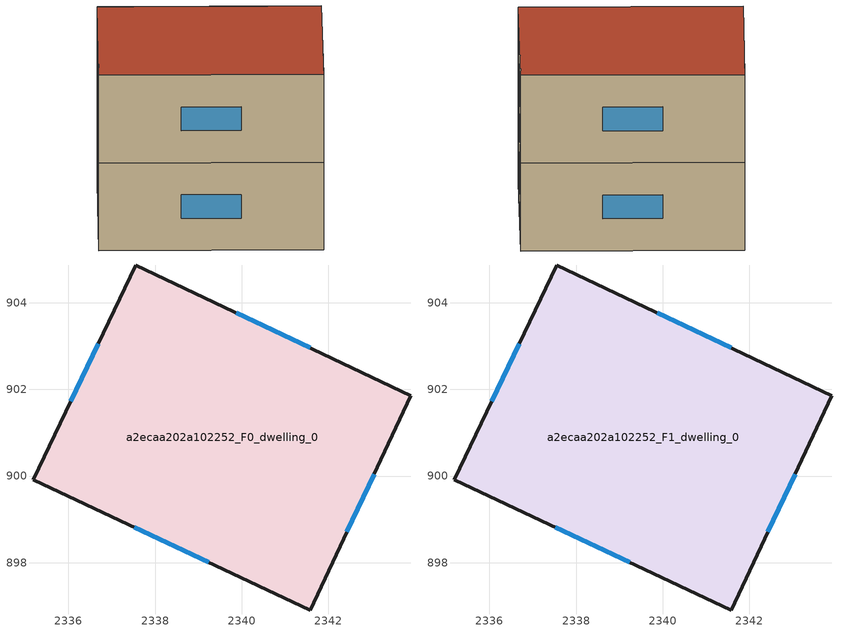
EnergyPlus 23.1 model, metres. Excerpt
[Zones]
a2ecaa202a102252_F0_dwelling_0
 floor ground (EU_floor_Construction): 2343.91,901.86 2341.58,896.91 2335.18,899.92 2337.55,904.88 z0
 wall outside (EU_wall_Construction): 2343.91,901.86 2337.55,904.88 2335.18,899.92 2341.58,896.91 2343.91,901.86 z0:3
 window (EU_Window_Construction): 2341.58,902.96 2339.88,903.77 / 2342.43,898.72 2343.06,900.04 / 2337.52,898.81 2339.24,898.01 / 2336.68,903.06 2336.05,901.73 z1.1:1.9
a2ecaa202a102252_F1_dwelling_0
 floor to a2ecaa202a102252_F0_dwelling_0 (EU_floor_Construction): 2343.91,901.86 2341.58,896.91 2335.18,899.92 2337.55,904.88 z3
 wall outside (EU_wall_Construction): 2343.91,901.86 2337.55,904.88 2335.18,899.92 2341.58,896.91 2343.91,901.86 z3:6
 window (EU_Window_Construction): 2341.58,902.96 2339.88,903.77 / 2342.43,898.72 2343.06,900.04 / 2337.52,898.81 2339.24,898.01 / 2336.68,903.06 2336.05,901.73 z4.1:4.9
 roof outside (EU_roof_Construction): 2341.58,896.91 2343.91,901.86 2337.55,904.88 2335.18,899.92 z6
[Building]
EU S2 Campaign: North Axis=0; Terrain=City; Solar Distribution=FullExterior
[Site:Location]
Bologna: Latitude=44.5; Longitude=11.25; Time Zone=1; Elevation=37
[SizingPeriod:WeatherFileDays]
AnnualSizingPeriod: Begin Month=1; Begin Day of Month=1; End Month=12; End Day of Month=31; Day of Week for Start Day=Monday; Use Weather File Daylight Saving Period=No; Use Weather File Rain and Snow Indicators=No
[MATERIAL]
EU_InternalMass_Material: Roughness=MediumRough; Thickness=0.1; Conductivity=1; Density=1800; Specific Heat=900; Thermal Absorptance=0.9; Solar Absorptance=0.7; Visible Absorptance=0.7
[MATERIAL:NOMASS] Roughness=MediumRough; Thermal Absorptance=0.9; Solar Absorptance=0.7; Visible Absorptance=0.7
Name | Thermal Resistance
EU_wall_NoMass | 0.753012
EU_roof_NoMass | 0.675676
EU_floor_NoMass | 0.609756
[WINDOWMATERIAL:SIMPLEGLAZINGSYSTEM]
EU_Window_SimpleGlazing: UFactor=4.6; Solar Heat Gain Coefficient=0.85; Visible Transmittance=0.85
[CONSTRUCTION]
EU_wall_Construction: EU_wall_NoMass
EU_roof_Construction: EU_roof_NoMass
EU_floor_Construction: EU_floor_NoMass
EU_Window_Construction: EU_Window_SimpleGlazing
EU_InternalMass_Construction: EU_InternalMass_Material
[ZONE] Type=1; Multiplier=1; Ceiling Height=autocalculate; Volume=116.079; Floor Area=autocalculate; Part of Total Floor Area=Yes
a2ecaa202a102252_F0_dwelling_0; a2ecaa202a102252_F1_dwelling_0
[INTERNALMASS] Construction=EU_InternalMass_Construction; Surface Area=38.6932
Name | Zone or ZoneList
a2ecaa202a102252_F0_dwelling_0_EU_InternalMass | a2ecaa202a102252_F0_dwelling_0
a2ecaa202a102252_F1_dwelling_0_EU_InternalMass | a2ecaa202a102252_F1_dwelling_0
[OTHEREQUIPMENT] Fuel Type=Electricity; Design Level Calculation Method=Watts/Area; Power per Zone Floor Area=1; Fraction Latent=0; Fraction Radiant=0; Fraction Lost=0; Carbon Dioxide Generation Rate=0; EndUse Subcategory=EU_Step8_InternalGains
Name | Zone or ZoneList or Space or SpaceList | Schedule
EU_Step8_InternalGain_a2ecaa202a102252_F0_dwelling_0_f000 | a2ecaa202a102252_F0_dwelling_0 | EU_Step8_GainSchedule_a2ecaa202a102252_F0_dwelling_0_f000
EU_Step8_InternalGain_a2ecaa202a102252_F1_dwelling_0_f000 | a2ecaa202a102252_F1_dwelling_0 | EU_Step8_GainSchedule_a2ecaa202a102252_F1_dwelling_0_f000
[ZONEVENTILATION:DESIGNFLOWRATE] Schedule=EU_AlwaysOn; Design Flow Rate Calculation Method=AirChanges/Hour; Air Changes per Hour=0.64; Ventilation Type=Natural; Fan Pressure Rise=0; Fan Total Efficiency=1; Constant Term Coefficient=1; Temperature Term Coefficient=0; Velocity Term Coefficient=0; Velocity Squared Term Coefficient=0; Minimum Indoor Temperature=-100; Maximum Indoor Temperature=100; Delta Temperature=-100; Minimum Outdoor Temperature=-100; Maximum Outdoor Temperature=100; Maximum Wind Speed=40
Name | Zone or ZoneList or Space or SpaceList
EU_ConstantAir_a2ecaa202a102252_F0_dwelling_0 | a2ecaa202a102252_F0_dwelling_0
EU_ConstantAir_a2ecaa202a102252_F1_dwelling_0 | a2ecaa202a102252_F1_dwelling_0
[HVACTEMPLATE:THERMOSTAT] Constant Heating Setpoint=20; Constant Cooling Setpoint=50
EU_HeatOnly_a2ecaa202a102252_F0_dwelling_0; EU_HeatOnly_a2ecaa202a102252_F1_dwelling_0
[HVACTEMPLATE:ZONE:IDEALLOADSAIRSYSTEM] System Availability Schedule=EU_AlwaysOn; Maximum Heating Supply Air Temperature=50; Minimum Cooling Supply Air Temperature=13; Maximum Heating Supply Air Humidity Ratio=0.0156; Minimum Cooling Supply Air Humidity Ratio=0.0077; Heating Limit=NoLimit; Cooling Limit=NoLimit; Heating Availability Schedule=EU_AlwaysOn; Cooling Availability Schedule=EU_CoolingOff; Dehumidification Control Type=ConstantSensibleHeatRatio; Cooling Sensible Heat Ratio=0.7; Dehumidification Setpoint=60; Humidification Control Type=None; Humidification Setpoint=30; Outdoor Air Method=None; Outdoor Air Flow Rate per Person=0.00944; Outdoor Air Flow Rate per Zone Floor Area=0; Outdoor Air Flow Rate per Zone=0; Demand Controlled Ventilation Type=None; Outdoor Air Economizer Type=NoEconomizer; Heat Recovery Type=None; Sensible Heat Recovery Effectiveness=0.7; Latent Heat Recovery Effectiveness=0.65
Name | Template Thermostat
a2ecaa202a102252_F0_dwelling_0 | EU_HeatOnly_a2ecaa202a102252_F0_dwelling_0
a2ecaa202a102252_F1_dwelling_0 | EU_HeatOnly_a2ecaa202a102252_F1_dwelling_0
[SIZING:ZONE] Zone Cooling Design Supply Air Temperature Input Method=SupplyAirTemperature; Zone Cooling Design Supply Air Temperature=13; Zone Heating Design Supply Air Temperature Input Method=SupplyAirTemperature; Zone Heating Design Supply Air Temperature=50; Zone Cooling Design Supply Air Humidity Ratio=0.008; Zone Heating Design Supply Air Humidity Ratio=0.008; Cooling Design Air Flow Method=DesignDay; Cooling Design Air Flow Rate=0; Cooling Minimum Air Flow per Zone Floor Area=0.000762; Cooling Minimum Air Flow=0; Cooling Minimum Air Flow Fraction=0.2; Heating Design Air Flow Method=DesignDay; Heating Design Air Flow Rate=0; Heating Maximum Air Flow per Zone Floor Area=0.002032; Heating Maximum Air Flow=0.141576; Heating Maximum Air Flow Fraction=0.3; Account for Dedicated Outdoor Air System=No; Dedicated Outdoor Air System Control Strategy=NeutralSupplyAir; Dedicated Outdoor Air Low Setpoint Temperature for Design=autosize; Dedicated Outdoor Air High Setpoint Temperature for Design=autosize; Zone Load Sizing Method=Sensible Load Only No Latent Load; Zone Latent Cooling Design Supply Air Humidity Ratio Input Method=HumidityRatioDifference; Zone Cooling Design Supply Air Humidity Ratio Difference=0.005; Zone Latent Heating Design Supply Air Humidity Ratio Input Method=HumidityRatioDifference; Zone Humidification Design Supply Air Humidity Ratio Difference=0.005
a2ecaa202a102252_F0_dwelling_0; a2ecaa202a102252_F1_dwelling_0
[SCHEDULE:CONSTANT]
Name | Hourly Value
EU_AlwaysOn | 1
EU_CoolingOff | 0
[SCHEDULE:FILE] Column Number=1; Rows to Skip at Top=0; Number of Hours of Data=8760; Column Separator=Comma; Interpolate to Timestep=No; Minutes per Item=60; Adjust Schedule for Daylight Savings=Yes
Name | File
EU_Step8_GainSchedule_a2ecaa202a102252_F0_dwelling_0_f000 | ../../schedules/a2ecaa202a102252/a2ecaa202a102252_F0_dwelling_0_f000_gain.csv
EU_Step8_GainSchedule_a2ecaa202a102252_F1_dwelling_0_f000 | ../../schedules/a2ecaa202a102252/a2ecaa202a102252_F1_dwelling_0_f000_gain.csv
